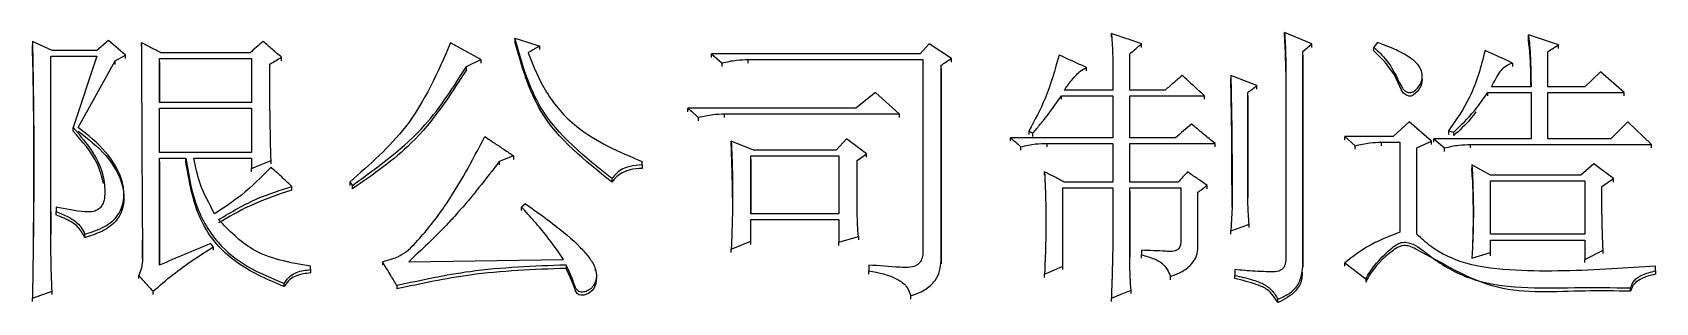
# Model space of a CAD drawing. Header units: millimetres. Extents: x 2278 to 4715, y 679 to 2402.
# Drawn here: x 2851.75 to 2865.14, y 2107.49 to 2109.72 of the extents above; entities that cross this region are included whole.
import ezdxf

# ---------------------------------------------------------------- set-up
doc = ezdxf.new("R2010")
doc.units = ezdxf.units.MM

msp = doc.modelspace()

# ---------------------------------------------------------------- linework, layer by layer
at = {"color": 7, "linetype": 'Continuous', "lineweight": 25}
for p, q in [((2851.909, 2109.568), (2851.747, 2109.643)), ((2851.747, 2109.643), (2851.747, 2109.613)), ((2852.374, 2109.652), (2852.277, 2109.568)), ((2852.515, 2109.531), (2852.374, 2109.652)), ((2852.645, 2109.604), (2852.645, 2109.633)), ((2855.446, 2109.493), (2855.197, 2109.633)), ((2855.727, 2109.671), (2855.727, 2109.641)), ((2859.146, 2109.624), (2859.07, 2109.54)), ((2859.33, 2109.503), (2859.146, 2109.624)), ((2860.649, 2109.678), (2860.649, 2109.708)), ((2860.898, 2109.594), (2860.898, 2109.624)), ((2862.304, 2109.624), (2862.077, 2109.718)), ((2862.077, 2109.688), (2862.077, 2109.718)), ((2862.229, 2109.559), (2862.304, 2109.624)), ((2862.304, 2109.594), (2862.304, 2109.624)), ((2862.845, 2109.634), (2862.813, 2109.596)), ((2864.338, 2109.615), (2864.089, 2109.699)), ((2864.089, 2109.669), (2864.089, 2109.699)), ((2851.75, 2109.434), (2851.747, 2109.613)), ((2851.898, 2109.521), (2852.277, 2109.521)), ((2851.898, 2108.05), (2851.898, 2109.521)), ((2851.898, 2109.492), (2851.898, 2109.521)), ((2852.277, 2109.568), (2851.909, 2109.568)), ((2852.277, 2109.521), (2852.082, 2108.932)), ((2852.428, 2109.484), (2852.515, 2109.531)), ((2852.515, 2109.501), (2852.515, 2109.531)), ((2852.796, 2109.503), (2853.553, 2109.503)), ((2852.796, 2109.138), (2852.796, 2109.503)), ((2852.796, 2109.473), (2852.796, 2109.503)), ((2853.542, 2109.549), (2852.807, 2109.549)), ((2853.553, 2109.503), (2853.553, 2109.138)), ((2853.802, 2109.482), (2853.802, 2109.512)), ((2855.446, 2109.493), (2855.446, 2109.464)), ((2855.933, 2109.576), (2855.933, 2109.605)), ((2857.35, 2109.54), (2857.437, 2109.465)), ((2859.07, 2109.54), (2857.35, 2109.54)), ((2857.35, 2109.51), (2857.35, 2109.54)), ((2857.653, 2109.493), (2859.092, 2109.493)), ((2857.653, 2109.464), (2857.653, 2109.493)), ((2859.092, 2109.493), (2859.092, 2107.881)), ((2859.33, 2109.473), (2859.33, 2109.503)), ((2860.801, 2109.241), (2860.801, 2109.54)), ((2860.801, 2109.511), (2860.801, 2109.54)), ((2862.229, 2107.805), (2862.229, 2109.559)), ((2862.229, 2109.529), (2862.229, 2109.559)), ((2862.229, 2109.529), (2862.229, 2107.778)), ((2862.813, 2109.566), (2862.813, 2109.596)), ((2864.251, 2109.269), (2864.251, 2109.559)), ((2864.251, 2109.529), (2864.251, 2109.559)), ((2864.338, 2109.585), (2864.338, 2109.615)), ((2852.125, 2108.932), (2852.428, 2109.484)), ((2852.428, 2109.454), (2852.428, 2109.484)), ((2852.796, 2109.473), (2852.796, 2109.138)), ((2855.327, 2109.408), (2855.327, 2109.437)), ((2857.437, 2109.436), (2857.437, 2109.465)), ((2859.243, 2107.833), (2859.243, 2109.447)), ((2859.243, 2109.417), (2859.243, 2109.447)), ((2859.243, 2109.417), (2859.243, 2107.806)), ((2860.444, 2109.399), (2860.444, 2109.428)), ((2860.66, 2109.381), (2860.66, 2109.241)), ((2860.66, 2109.381), (2860.66, 2109.352)), ((2861.85, 2109.278), (2861.634, 2109.363)), ((2861.634, 2109.363), (2861.634, 2109.333)), ((2862.088, 2109.428), (2862.088, 2107.843)), ((2862.088, 2109.428), (2862.088, 2109.399)), ((2863.212, 2109.364), (2863.212, 2109.373)), ((2863.212, 2109.344), (2863.212, 2109.355)), ((2863.959, 2109.465), (2863.959, 2109.436)), ((2864.684, 2109.391), (2864.554, 2109.269)), ((2864.879, 2109.222), (2864.684, 2109.391)), ((2858.702, 2109.222), (2858.54, 2109.091)), ((2858.897, 2109.044), (2858.702, 2109.222)), ((2860.66, 2109.241), (2860.26, 2109.241)), ((2861.093, 2109.241), (2860.801, 2109.241)), ((2861.774, 2108.35), (2861.774, 2109.222)), ((2861.774, 2109.193), (2861.774, 2109.222)), ((2861.85, 2109.249), (2861.85, 2109.278)), ((2863.754, 2109.222), (2864.111, 2109.222)), ((2863.754, 2109.193), (2863.754, 2109.222)), ((2864.111, 2109.269), (2863.786, 2109.269)), ((2864.111, 2109.222), (2864.111, 2108.838)), ((2864.554, 2109.269), (2864.251, 2109.269)), ((2864.251, 2109.222), (2864.879, 2109.222)), ((2864.251, 2108.838), (2864.251, 2109.222)), ((2864.251, 2109.193), (2864.251, 2109.222)), ((2864.879, 2109.193), (2864.879, 2109.222)), ((2853.553, 2109.138), (2852.796, 2109.138)), ((2852.796, 2109.091), (2853.553, 2109.091)), ((2852.796, 2108.726), (2852.796, 2109.091)), ((2852.796, 2109.062), (2852.796, 2109.091)), ((2853.553, 2109.091), (2853.553, 2108.726)), ((2858.54, 2109.091), (2857.155, 2109.091)), ((2857.155, 2109.062), (2857.155, 2109.091)), ((2860.238, 2109.194), (2860.66, 2109.194)), ((2860.66, 2109.194), (2860.66, 2108.848)), ((2860.801, 2109.194), (2861.417, 2109.194)), ((2860.801, 2108.848), (2860.801, 2109.194)), ((2860.801, 2109.165), (2860.801, 2109.194)), ((2861.417, 2109.165), (2861.417, 2109.194)), ((2861.774, 2109.193), (2861.774, 2108.35)), ((2857.242, 2108.987), (2857.242, 2109.016)), ((2857.458, 2109.044), (2858.897, 2109.044)), ((2857.458, 2109.016), (2857.458, 2109.044)), ((2858.897, 2109.044), (2858.897, 2109.016)), ((2863.105, 2108.979), (2862.975, 2108.857)), ((2863.289, 2108.82), (2863.105, 2108.979)), ((2864.911, 2108.979), (2864.771, 2108.838)), ((2865.106, 2108.791), (2864.911, 2108.979)), ((2852.082, 2108.903), (2852.082, 2108.932)), ((2857.696, 2108.745), (2857.512, 2108.82)), ((2857.512, 2108.791), (2857.512, 2108.82)), ((2858.464, 2108.838), (2858.378, 2108.745)), ((2858.627, 2108.716), (2858.464, 2108.838)), ((2860.66, 2108.848), (2859.816, 2108.848)), ((2859.816, 2108.819), (2859.816, 2108.848)), ((2859.968, 2108.904), (2860, 2108.885)), ((2859.968, 2108.904), (2859.968, 2108.875)), ((2860, 2108.857), (2860, 2108.885)), ((2861.179, 2108.848), (2860.801, 2108.848)), ((2862.575, 2108.857), (2862.661, 2108.782)), ((2862.975, 2108.857), (2862.575, 2108.857)), ((2863.17, 2108.763), (2863.289, 2108.82)), ((2863.289, 2108.791), (2863.289, 2108.82)), ((2863.31, 2108.838), (2863.397, 2108.763)), ((2864.111, 2108.838), (2863.31, 2108.838)), ((2863.31, 2108.81), (2863.31, 2108.838)), ((2863.429, 2108.904), (2863.473, 2108.895)), ((2863.429, 2108.904), (2863.429, 2108.875)), ((2863.473, 2108.866), (2863.473, 2108.895)), ((2864.771, 2108.838), (2864.251, 2108.838)), ((2853.553, 2108.726), (2852.796, 2108.726)), ((2855.717, 2108.698), (2855.598, 2108.651)), ((2855.717, 2108.698), (2855.717, 2108.669)), ((2857.675, 2108.698), (2858.399, 2108.698)), ((2857.675, 2108.219), (2857.675, 2108.698)), ((2857.675, 2108.669), (2857.675, 2108.698)), ((2858.378, 2108.745), (2857.696, 2108.745)), ((2858.399, 2108.698), (2858.399, 2108.219)), ((2858.551, 2108.66), (2858.627, 2108.716)), ((2858.627, 2108.688), (2858.627, 2108.716)), ((2859.903, 2108.744), (2859.903, 2108.773)), ((2860.119, 2108.801), (2860.66, 2108.801)), ((2860.119, 2108.772), (2860.119, 2108.801)), ((2860.66, 2108.801), (2860.66, 2108.482)), ((2860.801, 2108.801), (2861.504, 2108.801)), ((2860.801, 2108.482), (2860.801, 2108.801)), ((2860.801, 2108.772), (2860.801, 2108.801)), ((2861.504, 2108.772), (2861.504, 2108.801)), ((2862.661, 2108.754), (2862.661, 2108.782)), ((2862.878, 2108.81), (2863.029, 2108.81)), ((2862.878, 2108.782), (2862.878, 2108.81)), ((2863.029, 2108.81), (2863.029, 2108.069)), ((2863.17, 2108.05), (2863.17, 2108.763)), ((2863.17, 2108.735), (2863.17, 2108.763)), ((2863.397, 2108.735), (2863.397, 2108.763)), ((2863.613, 2108.791), (2865.106, 2108.791)), ((2863.613, 2108.763), (2863.613, 2108.791)), ((2865.106, 2108.763), (2865.106, 2108.791)), ((2852.796, 2108.679), (2853.012, 2108.679)), ((2852.796, 2107.796), (2852.796, 2108.679)), ((2852.796, 2108.651), (2852.796, 2108.679)), ((2852.796, 2108.65), (2852.796, 2107.796)), ((2853.012, 2108.651), (2853.012, 2108.679)), ((2853.077, 2108.679), (2853.553, 2108.679)), ((2853.553, 2108.679), (2853.553, 2108.594)), ((2853.553, 2108.566), (2853.553, 2108.594)), ((2853.715, 2108.632), (2853.715, 2108.66)), ((2855.598, 2108.651), (2855.598, 2108.623)), ((2856.777, 2108.623), (2856.777, 2108.651)), ((2856.777, 2108.623), (2856.777, 2108.651)), ((2856.777, 2108.623), (2856.777, 2108.594)), ((2857.675, 2108.669), (2857.675, 2108.219)), ((2858.551, 2108.266), (2858.551, 2108.66)), ((2858.551, 2108.632), (2858.551, 2108.66)), ((2860.098, 2108.538), (2860.098, 2108.566)), ((2863.776, 2108.538), (2863.624, 2108.623)), ((2863.624, 2108.623), (2863.624, 2108.594)), ((2863.627, 2108.5), (2863.624, 2108.594)), ((2864.63, 2108.632), (2864.522, 2108.538)), ((2864.792, 2108.51), (2864.63, 2108.632)), ((2853.888, 2108.417), (2853.888, 2108.444)), ((2854.364, 2108.482), (2854.386, 2108.454)), ((2854.386, 2108.426), (2854.386, 2108.454)), ((2856.528, 2108.51), (2856.528, 2108.482)), ((2860.249, 2108.435), (2860.66, 2108.435)), ((2860.249, 2107.786), (2860.249, 2108.435)), ((2860.249, 2108.407), (2860.249, 2108.435)), ((2860.66, 2108.482), (2860.26, 2108.482)), ((2860.66, 2108.435), (2860.66, 2107.928)), ((2861.201, 2108.482), (2860.801, 2108.482)), ((2860.801, 2108.435), (2861.223, 2108.435)), ((2860.801, 2107.862), (2860.801, 2108.435)), ((2860.801, 2108.407), (2860.801, 2108.435)), ((2861.223, 2108.435), (2861.223, 2108.003)), ((2861.439, 2108.426), (2861.439, 2108.454)), ((2864.522, 2108.538), (2863.776, 2108.538)), ((2863.776, 2108.491), (2864.554, 2108.491)), ((2863.776, 2108.05), (2863.776, 2108.491)), ((2863.776, 2108.463), (2863.776, 2108.491)), ((2864.554, 2108.491), (2864.554, 2108.05)), ((2864.695, 2108.444), (2864.792, 2108.51)), ((2864.792, 2108.482), (2864.792, 2108.51)), ((2852.5, 2108.381), (2852.5, 2108.409)), ((2855.814, 2108.303), (2855.782, 2108.275)), ((2860.801, 2108.407), (2860.801, 2107.861)), ((2861.363, 2107.946), (2861.363, 2108.397)), ((2861.363, 2108.37), (2861.363, 2108.397)), ((2851.898, 2108.238), (2851.898, 2108.049)), ((2851.941, 2108.275), (2851.941, 2108.238)), ((2851.941, 2108.21), (2851.941, 2108.238)), ((2855.782, 2108.248), (2855.782, 2108.275)), ((2858.399, 2108.219), (2857.675, 2108.219)), ((2857.675, 2108.172), (2858.399, 2108.172)), ((2857.675, 2107.993), (2857.675, 2108.172)), ((2857.675, 2108.145), (2857.675, 2108.172)), ((2858.399, 2108.172), (2858.399, 2107.984)), ((2861.645, 2108.275), (2861.634, 2108.078)), ((2852.179, 2108.023), (2852.179, 2108.05)), ((2858.399, 2107.984), (2858.562, 2108.031)), ((2858.562, 2108.031), (2858.562, 2108.004)), ((2861.634, 2108.051), (2861.634, 2108.078)), ((2861.785, 2108.107), (2861.785, 2108.134)), ((2864.554, 2108.05), (2863.776, 2108.05)), ((2852.655, 2107.851), (2852.654, 2108.002)), ((2853.239, 2107.946), (2853.218, 2107.975)), ((2853.239, 2107.946), (2853.239, 2107.919)), ((2857.512, 2107.928), (2857.675, 2107.993)), ((2857.512, 2107.901), (2857.512, 2107.928)), ((2857.675, 2107.966), (2857.675, 2107.993)), ((2858.399, 2107.957), (2858.399, 2107.984)), ((2860.898, 2107.918), (2860.898, 2107.881)), ((2860.898, 2107.854), (2860.898, 2107.881)), ((2861.363, 2107.919), (2861.363, 2107.946)), ((2863.624, 2107.852), (2863.776, 2107.899)), ((2863.776, 2108.003), (2864.554, 2108.003)), ((2863.776, 2107.899), (2863.776, 2108.003)), ((2863.776, 2107.976), (2863.776, 2108.003)), ((2863.776, 2107.872), (2863.776, 2107.899)), ((2864.554, 2108.003), (2864.554, 2107.843)), ((2864.554, 2107.843), (2864.706, 2107.918)), ((2864.706, 2107.891), (2864.706, 2107.918)), ((2854.04, 2107.758), (2854.04, 2107.786)), ((2854.04, 2107.76), (2854.04, 2107.786)), ((2854.04, 2107.758), (2854.04, 2107.731)), ((2854.635, 2107.824), (2854.635, 2107.797)), ((2854.851, 2107.824), (2856.128, 2107.843)), ((2856.149, 2107.796), (2856.149, 2107.769)), ((2856.393, 2107.747), (2856.393, 2107.757)), ((2858.648, 2107.796), (2858.648, 2107.749)), ((2858.648, 2107.722), (2858.648, 2107.749)), ((2859.243, 2107.807), (2859.243, 2107.833)), ((2860.249, 2107.76), (2860.249, 2107.786)), ((2861.666, 2107.758), (2861.666, 2107.711)), ((2862.229, 2107.778), (2862.229, 2107.805)), ((2862.575, 2107.815), (2862.748, 2107.683)), ((2862.575, 2107.788), (2862.575, 2107.815)), ((2864.554, 2107.816), (2864.554, 2107.843)), ((2865.139, 2107.749), (2865.139, 2107.787)), ((2865.139, 2107.76), (2865.139, 2107.787)), ((2865.139, 2107.749), (2865.139, 2107.722)), ((2852.623, 2107.684), (2852.623, 2107.711)), ((2853.824, 2107.619), (2853.824, 2107.645)), ((2854.754, 2107.626), (2854.754, 2107.6)), ((2860.098, 2107.694), (2860.098, 2107.721)), ((2861.136, 2107.675), (2861.136, 2107.702)), ((2861.666, 2107.684), (2861.666, 2107.711)), ((2862.226, 2107.711), (2862.226, 2107.738)), ((2862.748, 2107.683), (2862.748, 2107.656)), ((2851.747, 2107.523), (2851.909, 2107.579)), ((2851.747, 2107.496), (2851.747, 2107.523)), ((2851.909, 2107.553), (2851.909, 2107.579)), ((2852.742, 2107.553), (2852.742, 2107.579)), ((2858.994, 2107.515), (2858.994, 2107.542)), ((2860.649, 2107.496), (2860.649, 2107.523)), ((2860.812, 2107.562), (2860.812, 2107.589)), ((2862.023, 2107.486), (2862.023, 2107.513)), ((2864.933, 2107.581), (2864.933, 2107.608))]:
    msp.add_line(p, q, dxfattribs=at)
at = {"color": 7, "linetype": 'Continuous', "lineweight": 25, "flags": 128}
for points in [[(2855.727, 2109.671), (2855.83, 2109.638), (2855.933, 2109.605)], [(2855.327, 2109.437), (2855.372, 2109.458), (2855.409, 2109.476), (2855.446, 2109.493)], [(2863.21, 2109.343), (2863.213, 2109.327), (2863.205, 2109.279), (2863.179, 2109.234), (2863.14, 2109.199), (2863.122, 2109.192), (2863.103, 2109.192), (2863.083, 2109.199), (2863.059, 2109.217), (2863.042, 2109.241), (2862.984, 2109.366), (2862.907, 2109.471), (2862.813, 2109.566), (2862.813, 2109.566)], [(2860.238, 2109.165), (2860.238, 2109.172), (2860.238, 2109.18), (2860.238, 2109.194)], [(2862.575, 2108.829), (2862.575, 2108.843), (2862.575, 2108.857)], [(2853.553, 2108.594), (2853.634, 2108.627), (2853.715, 2108.66)], [(2854.364, 2108.482), (2854.364, 2108.471), (2854.364, 2108.462), (2854.364, 2108.454)], [(2861.634, 2108.078), (2861.68, 2108.095), (2861.727, 2108.113), (2861.785, 2108.134)], [(2856.397, 2107.7), (2856.4, 2107.688), (2856.391, 2107.63), (2856.369, 2107.59), (2856.334, 2107.56), (2856.295, 2107.546), (2856.273, 2107.546), (2856.256, 2107.551), (2856.242, 2107.562), (2856.227, 2107.583), (2856.207, 2107.639), (2856.187, 2107.69), (2856.149, 2107.768), (2856.149, 2107.768)], [(2860.098, 2107.721), (2860.173, 2107.753), (2860.249, 2107.786)], [(2860.649, 2107.523), (2860.73, 2107.556), (2860.812, 2107.589)]]:
    msp.add_lwpolyline(points, dxfattribs=at)
at = {"color": 7, "linetype": 'Continuous', "lineweight": 25}
for points, knots in [([(2851.747, 2109.643), (2851.747, 2109.631), (2851.747, 2109.608), (2851.748, 2109.573), (2851.749, 2109.527), (2851.75, 2109.469), (2851.751, 2109.399), (2851.752, 2109.329), (2851.753, 2109.259), (2851.754, 2109.19), (2851.755, 2109.12), (2851.756, 2109.062), (2851.756, 2109.003), (2851.757, 2108.945), (2851.757, 2108.875), (2851.758, 2108.817), (2851.758, 2108.77), (2851.758, 2108.735), (2851.758, 2108.701), (2851.758, 2108.666), (2851.758, 2108.636), (2851.758, 2108.613), (2851.758, 2108.596), (2851.758, 2108.578), (2851.758, 2108.561), (2851.758, 2108.546), (2851.758, 2108.534), (2851.758, 2108.523), (2851.758, 2108.508), (2851.758, 2108.491), (2851.758, 2108.473), (2851.757, 2108.456), (2851.757, 2108.438), (2851.757, 2108.421), (2851.757, 2108.397), (2851.757, 2108.368), (2851.757, 2108.333), (2851.756, 2108.298), (2851.756, 2108.263), (2851.756, 2108.228), (2851.756, 2108.193), (2851.755, 2108.146), (2851.754, 2108.088), (2851.754, 2108.018), (2851.753, 2107.948), (2851.752, 2107.877), (2851.751, 2107.819), (2851.75, 2107.772), (2851.75, 2107.737), (2851.749, 2107.702), (2851.749, 2107.667), (2851.748, 2107.632), (2851.748, 2107.596), (2851.747, 2107.56), (2851.747, 2107.535), (2851.747, 2107.523)], [0, 0, 0, 0, 0.016501, 0.033002, 0.049503, 0.082504, 0.115506, 0.148508, 0.18151, 0.214512, 0.247513, 0.280515, 0.297016, 0.330018, 0.36302, 0.396021, 0.412522, 0.429023, 0.445524, 0.462025, 0.478526, 0.486776, 0.495027, 0.503277, 0.511528, 0.519778, 0.523903, 0.528029, 0.536279, 0.54453, 0.55278, 0.56103, 0.569281, 0.577531, 0.585782, 0.602283, 0.618784, 0.635284, 0.651785, 0.668286, 0.684787, 0.701288, 0.73429, 0.767292, 0.800293, 0.833295, 0.866297, 0.882798, 0.899299, 0.9158, 0.932301, 0.948801, 0.965302, 0.982651, 1, 1, 1, 1]), ([(2852.645, 2109.633), (2852.645, 2109.572), (2852.646, 2109.449), (2852.647, 2109.264), (2852.648, 2109.079), (2852.649, 2108.925), (2852.649, 2108.77), (2852.65, 2108.616), (2852.651, 2108.431), (2852.652, 2108.276), (2852.653, 2108.133), (2852.654, 2108.027), (2852.655, 2107.927), (2852.655, 2107.877), (2852.655, 2107.852)], [0, 0, 0, 0, 0.1040227, 0.2080454, 0.3120681, 0.4160908, 0.4681022, 0.5721249, 0.6761476, 0.7801703, 0.8321816, 0.9160906, 0.9580452, 1, 1, 1, 1]), ([(2852.807, 2109.549), (2852.78, 2109.563), (2852.726, 2109.591), (2852.672, 2109.619), (2852.645, 2109.633)], [0, 0, 0, 0, 0.4999995, 1, 1, 1, 1]), ([(2853.651, 2109.643), (2853.633, 2109.627), (2853.596, 2109.596), (2853.56, 2109.565), (2853.542, 2109.549)], [0, 0, 0, 0, 0.500001, 1, 1, 1, 1]), ([(2853.802, 2109.512), (2853.777, 2109.534), (2853.726, 2109.577), (2853.676, 2109.621), (2853.651, 2109.643)], [0, 0, 0, 0, 0.499999, 1, 1, 1, 1]), ([(2855.197, 2109.633), (2855.091, 2109.389), (2854.899, 2108.948), (2854.53, 2108.626), (2854.364, 2108.482)], [0, 0, 0, 0, 0.552865, 1, 1, 1, 1]), ([(2856.528, 2108.51), (2856.305, 2108.688), (2855.913, 2109.001), (2855.783, 2109.469), (2855.727, 2109.671)], [0, 0, 0, 0, 0.567651, 1, 1, 1, 1]), ([(2856.528, 2108.481), (2856.305, 2108.659), (2855.913, 2108.972), (2855.784, 2109.439), (2855.727, 2109.641)], [0, 0, 0, 0, 0.5677675, 1, 1, 1, 1]), ([(2860.649, 2109.708), (2860.652, 2109.669), (2860.658, 2109.596), (2860.66, 2109.487), (2860.66, 2109.416), (2860.66, 2109.381)], [0, 0, 0, 0, 0.356505, 0.678169, 1, 1, 1, 1]), ([(2860.898, 2109.624), (2860.857, 2109.638), (2860.774, 2109.666), (2860.691, 2109.694), (2860.649, 2109.708)], [0, 0, 0, 0, 0.499999, 1, 1, 1, 1]), ([(2860.801, 2109.54), (2860.817, 2109.554), (2860.849, 2109.582), (2860.882, 2109.61), (2860.898, 2109.624)], [0, 0, 0, 0, 0.500001, 1, 1, 1, 1]), ([(2862.077, 2109.718), (2862.079, 2109.685), (2862.084, 2109.621), (2862.087, 2109.524), (2862.088, 2109.46), (2862.088, 2109.428)], [0, 0, 0, 0, 0.335205, 0.667529, 1, 1, 1, 1]), ([(2862.088, 2109.398), (2862.088, 2109.431), (2862.087, 2109.495), (2862.084, 2109.592), (2862.079, 2109.656), (2862.077, 2109.688)], [0, 0, 0, 0, 0.335659, 0.667726, 1, 1, 1, 1]), ([(2862.813, 2109.596), (2862.85, 2109.561), (2862.946, 2109.47), (2863.007, 2109.342), (2863.05, 2109.255), (2863.069, 2109.236), (2863.088, 2109.224), (2863.11, 2109.22), (2863.13, 2109.223), (2863.156, 2109.237), (2863.184, 2109.266), (2863.209, 2109.309), (2863.216, 2109.361), (2863.206, 2109.411), (2863.17, 2109.466), (2863.095, 2109.525), (2862.981, 2109.583), (2862.891, 2109.617), (2862.845, 2109.634)], [0, 0, 0, 0, 0.132576, 0.339199, 0.368942, 0.383766, 0.408891, 0.423884, 0.438973, 0.459319, 0.498147, 0.542368, 0.587069, 0.63299, 0.675109, 0.75468, 0.876186, 1, 1, 1, 1]), ([(2864.089, 2109.699), (2864.09, 2109.696), (2864.09, 2109.691), (2864.091, 2109.683), (2864.093, 2109.675), (2864.093, 2109.668), (2864.094, 2109.661), (2864.095, 2109.654), (2864.096, 2109.647), (2864.097, 2109.638), (2864.1, 2109.609), (2864.104, 2109.558), (2864.106, 2109.509), (2864.107, 2109.48), (2864.108, 2109.472), (2864.108, 2109.466), (2864.108, 2109.459), (2864.108, 2109.453), (2864.108, 2109.445), (2864.109, 2109.439), (2864.109, 2109.433), (2864.109, 2109.427), (2864.109, 2109.419), (2864.109, 2109.412), (2864.109, 2109.406), (2864.109, 2109.4), (2864.109, 2109.394), (2864.11, 2109.386), (2864.11, 2109.38), (2864.11, 2109.372), (2864.11, 2109.366), (2864.11, 2109.359), (2864.11, 2109.353), (2864.11, 2109.345), (2864.11, 2109.339), (2864.11, 2109.331), (2864.11, 2109.325), (2864.11, 2109.318), (2864.111, 2109.312), (2864.111, 2109.304), (2864.111, 2109.298), (2864.111, 2109.29), (2864.111, 2109.284), (2864.111, 2109.277), (2864.111, 2109.272), (2864.111, 2109.269)], [0, 0, 0, 0, 0.019051, 0.038103, 0.057154, 0.076206, 0.085731, 0.104783, 0.123834, 0.13336, 0.171464, 0.32391, 0.492832, 0.513945, 0.524502, 0.545616, 0.556172, 0.577286, 0.587843, 0.608956, 0.619513, 0.63007, 0.651184, 0.672297, 0.682854, 0.693411, 0.714524, 0.725081, 0.746195, 0.756752, 0.777865, 0.788422, 0.809536, 0.820093, 0.841206, 0.851763, 0.872877, 0.883433, 0.904547, 0.915104, 0.936217, 0.946774, 0.967888, 0.978445, 1, 1, 1, 1]), ([(2864.111, 2109.269), (2864.11, 2109.303), (2864.109, 2109.381), (2864.107, 2109.514), (2864.095, 2109.613), (2864.089, 2109.669)], [0, 0, 0, 0, 0.254107, 0.581877, 1, 1, 1, 1]), ([(2851.748, 2109.504), (2851.748, 2109.504), (2851.748, 2109.504), (2851.748, 2109.503), (2851.748, 2109.493), (2851.753, 2109.186), (2851.758, 2108.754), (2851.755, 2108.232), (2851.752, 2107.955), (2851.751, 2107.812), (2851.75, 2107.726), (2851.749, 2107.7), (2851.749, 2107.687)], [0, 0, 0, 0, 0.000561, 0.001264, 0.002999, 0.021919, 0.484329, 0.728284, 0.866003, 0.931669, 0.9642, 1, 1, 1, 1]), ([(2853.705, 2109.456), (2853.721, 2109.465), (2853.753, 2109.484), (2853.786, 2109.503), (2853.802, 2109.512)], [0, 0, 0, 0, 0.499999, 1, 1, 1, 1]), ([(2855.933, 2109.605), (2855.919, 2109.597), (2855.895, 2109.584), (2855.863, 2109.565), (2855.845, 2109.555), (2855.836, 2109.549)], [0, 0, 0, 0, 0.4397373, 0.7198705, 1, 1, 1, 1]), ([(2855.836, 2109.549), (2855.881, 2109.438), (2855.971, 2109.212), (2856.275, 2108.865), (2856.585, 2108.733), (2856.777, 2108.651)], [0, 0, 0, 0, 0.271527, 0.550151, 1, 1, 1, 1]), ([(2857.437, 2109.465), (2857.476, 2109.475), (2857.547, 2109.491), (2857.621, 2109.493), (2857.653, 2109.493)], [0, 0, 0, 0, 0.558835, 1, 1, 1, 1]), ([(2859.243, 2109.447), (2859.258, 2109.456), (2859.286, 2109.475), (2859.315, 2109.493), (2859.33, 2109.503)], [0, 0, 0, 0, 0.4999996, 1, 1, 1, 1]), ([(2860.217, 2109.531), (2860.183, 2109.41), (2860.123, 2109.192), (2860.015, 2108.992), (2859.968, 2108.904)], [0, 0, 0, 0, 0.557381, 1, 1, 1, 1]), ([(2860.444, 2109.428), (2860.413, 2109.442), (2860.36, 2109.466), (2860.285, 2109.5), (2860.239, 2109.521), (2860.217, 2109.531)], [0, 0, 0, 0, 0.401772, 0.700886, 1, 1, 1, 1]), ([(2863.732, 2109.568), (2863.698, 2109.436), (2863.636, 2109.198), (2863.493, 2108.995), (2863.429, 2108.904)], [0, 0, 0, 0, 0.555082, 1, 1, 1, 1]), ([(2863.959, 2109.465), (2863.929, 2109.479), (2863.876, 2109.503), (2863.8, 2109.537), (2863.755, 2109.558), (2863.732, 2109.568)], [0, 0, 0, 0, 0.40179, 0.700895, 1, 1, 1, 1]), ([(2864.251, 2109.559), (2864.266, 2109.568), (2864.295, 2109.587), (2864.324, 2109.606), (2864.338, 2109.615)], [0, 0, 0, 0, 0.499999, 1, 1, 1, 1]), ([(2853.715, 2108.66), (2853.711, 2108.821), (2853.707, 2108.985), (2853.706, 2109.153), (2853.706, 2109.166), (2853.706, 2109.179), (2853.705, 2109.192), (2853.705, 2109.202), (2853.705, 2109.215), (2853.705, 2109.228), (2853.705, 2109.241), (2853.705, 2109.25), (2853.705, 2109.264), (2853.705, 2109.277), (2853.705, 2109.29), (2853.705, 2109.303), (2853.705, 2109.316), (2853.705, 2109.329), (2853.705, 2109.339), (2853.705, 2109.352), (2853.705, 2109.363), (2853.705, 2109.373), (2853.705, 2109.379), (2853.705, 2109.386), (2853.705, 2109.392), (2853.705, 2109.397), (2853.705, 2109.404), (2853.705, 2109.41), (2853.705, 2109.417), (2853.705, 2109.422), (2853.705, 2109.428), (2853.705, 2109.435), (2853.705, 2109.441), (2853.705, 2109.448), (2853.705, 2109.453), (2853.705, 2109.456)], [0, 0, 0, 0, 0.606141, 0.618449, 0.630757, 0.655373, 0.667681, 0.679989, 0.692297, 0.716913, 0.729221, 0.741529, 0.753837, 0.778453, 0.790761, 0.803069, 0.827685, 0.839993, 0.852301, 0.864609, 0.889225, 0.895379, 0.901533, 0.913842, 0.919996, 0.92615, 0.932304, 0.944612, 0.950766, 0.95692, 0.963074, 0.975382, 0.981536, 0.98769, 1, 1, 1, 1]), ([(2854.386, 2108.454), (2854.6, 2108.608), (2854.979, 2108.882), (2855.222, 2109.269), (2855.327, 2109.437)], [0, 0, 0, 0, 0.565351, 1, 1, 1, 1]), ([(2855.327, 2109.408), (2855.189, 2109.194), (2854.941, 2108.809), (2854.557, 2108.544), (2854.386, 2108.425)], [0, 0, 0, 0, 0.5536896, 1, 1, 1, 1]), ([(2860.26, 2109.241), (2860.277, 2109.265), (2860.305, 2109.305), (2860.349, 2109.357), (2860.391, 2109.399), (2860.426, 2109.418), (2860.444, 2109.428)], [0, 0, 0, 0, 0.335639, 0.554348, 0.775254, 1, 1, 1, 1]), ([(2861.233, 2109.363), (2861.21, 2109.342), (2861.163, 2109.302), (2861.116, 2109.261), (2861.093, 2109.241)], [0, 0, 0, 0, 0.5, 1, 1, 1, 1]), ([(2861.417, 2109.194), (2861.387, 2109.222), (2861.325, 2109.278), (2861.264, 2109.334), (2861.233, 2109.363)], [0, 0, 0, 0, 0.5, 1, 1, 1, 1]), ([(2861.634, 2109.363), (2861.634, 2109.352), (2861.634, 2109.336), (2861.635, 2109.315), (2861.635, 2109.3), (2861.636, 2109.284), (2861.636, 2109.268), (2861.636, 2109.253), (2861.637, 2109.237), (2861.637, 2109.221), (2861.637, 2109.206), (2861.638, 2109.19), (2861.638, 2109.169), (2861.638, 2109.148), (2861.639, 2109.127), (2861.639, 2109.112), (2861.639, 2109.096), (2861.64, 2109.08), (2861.64, 2109.059), (2861.64, 2109.038), (2861.641, 2109.017), (2861.641, 2108.996), (2861.642, 2108.96), (2861.643, 2108.886), (2861.643, 2108.813), (2861.643, 2108.75), (2861.644, 2108.724), (2861.644, 2108.703), (2861.644, 2108.687), (2861.644, 2108.672), (2861.644, 2108.656), (2861.644, 2108.64), (2861.644, 2108.624), (2861.644, 2108.609), (2861.644, 2108.593), (2861.644, 2108.577), (2861.644, 2108.561), (2861.644, 2108.54), (2861.644, 2108.519), (2861.644, 2108.499), (2861.644, 2108.483), (2861.644, 2108.467), (2861.644, 2108.451), (2861.644, 2108.436), (2861.644, 2108.42), (2861.644, 2108.407), (2861.644, 2108.396), (2861.644, 2108.388), (2861.644, 2108.38), (2861.644, 2108.373), (2861.644, 2108.365), (2861.644, 2108.357), (2861.644, 2108.349), (2861.644, 2108.341), (2861.644, 2108.333), (2861.644, 2108.323), (2861.644, 2108.312), (2861.644, 2108.302), (2861.644, 2108.294), (2861.644, 2108.285), (2861.645, 2108.279), (2861.645, 2108.275)], [0, 0, 0, 0, 0.028913, 0.04337, 0.057826, 0.072283, 0.08674, 0.101196, 0.115653, 0.13011, 0.144566, 0.159023, 0.173479, 0.202393, 0.216849, 0.231306, 0.245763, 0.260219, 0.274676, 0.303589, 0.318046, 0.332502, 0.361416, 0.419242, 0.534896, 0.563809, 0.592722, 0.607179, 0.621635, 0.636092, 0.650548, 0.665005, 0.679462, 0.693918, 0.708375, 0.722832, 0.737288, 0.751745, 0.780658, 0.795115, 0.809571, 0.824028, 0.838485, 0.852941, 0.867398, 0.881854, 0.889083, 0.896311, 0.903539, 0.910768, 0.917996, 0.925224, 0.932453, 0.939681, 0.946909, 0.954138, 0.968594, 0.975822, 0.983051, 0.990279, 1, 1, 1, 1]), ([(2863.786, 2109.269), (2863.808, 2109.313), (2863.839, 2109.374), (2863.9, 2109.445), (2863.939, 2109.458), (2863.959, 2109.465)], [0, 0, 0, 0, 0.55151, 0.77279, 1, 1, 1, 1]), ([(2861.644, 2108.275), (2861.644, 2108.349), (2861.644, 2108.564), (2861.643, 2108.917), (2861.637, 2109.194), (2861.634, 2109.333)], [0, 0, 0, 0, 0.211658, 0.605797, 1, 1, 1, 1]), ([(2861.774, 2109.222), (2861.781, 2109.227), (2861.796, 2109.239), (2861.822, 2109.257), (2861.841, 2109.271), (2861.85, 2109.278)], [0, 0, 0, 0, 0.25, 0.624999, 1, 1, 1, 1]), ([(2863.473, 2108.895), (2863.532, 2108.951), (2863.638, 2109.051), (2863.719, 2109.17), (2863.754, 2109.222)], [0, 0, 0, 0, 0.563281, 1, 1, 1, 1]), ([(2857.155, 2109.091), (2857.168, 2109.08), (2857.188, 2109.063), (2857.217, 2109.038), (2857.234, 2109.023), (2857.242, 2109.016)], [0, 0, 0, 0, 0.428348, 0.714171, 1, 1, 1, 1]), ([(2860, 2108.885), (2860.022, 2108.91), (2860.065, 2108.961), (2860.146, 2109.063), (2860.202, 2109.142), (2860.238, 2109.194)], [0, 0, 0, 0, 0.254915, 0.509864, 1, 1, 1, 1]), ([(2857.242, 2109.016), (2857.282, 2109.026), (2857.353, 2109.042), (2857.426, 2109.044), (2857.458, 2109.044)], [0, 0, 0, 0, 0.558839, 1, 1, 1, 1]), ([(2861.309, 2108.96), (2861.288, 2108.941), (2861.244, 2108.904), (2861.201, 2108.866), (2861.179, 2108.848)], [0, 0, 0, 0, 0.5, 1, 1, 1, 1]), ([(2861.504, 2108.801), (2861.471, 2108.827), (2861.407, 2108.88), (2861.342, 2108.934), (2861.309, 2108.96)], [0, 0, 0, 0, 0.5, 1, 1, 1, 1]), ([(2863.655, 2109.061), (2863.64, 2109.041), (2863.588, 2108.968), (2863.521, 2108.909), (2863.473, 2108.865)], [0, 0, 0, 0, 0.281385, 1, 1, 1, 1]), ([(2852.082, 2108.932), (2852.14, 2108.865), (2852.244, 2108.746), (2852.334, 2108.553), (2852.346, 2108.412), (2852.339, 2108.323), (2852.317, 2108.28), (2852.288, 2108.252), (2852.242, 2108.234), (2852.123, 2108.237), (2852.021, 2108.259), (2851.941, 2108.275)], [0, 0, 0, 0, 0.23749, 0.42213, 0.564767, 0.621672, 0.660735, 0.693272, 0.725999, 0.787152, 1, 1, 1, 1]), ([(2852.334, 2108.471), (2852.319, 2108.527), (2852.274, 2108.69), (2852.158, 2108.818), (2852.082, 2108.903)], [0, 0, 0, 0, 0.341793, 1, 1, 1, 1]), ([(2852.179, 2108.05), (2852.228, 2108.066), (2852.325, 2108.097), (2852.453, 2108.187), (2852.51, 2108.33), (2852.492, 2108.526), (2852.361, 2108.745), (2852.205, 2108.869), (2852.125, 2108.932)], [0, 0, 0, 0, 0.127311, 0.25064, 0.376347, 0.501102, 0.745819, 1, 1, 1, 1]), ([(2852.125, 2108.903), (2852.205, 2108.84), (2852.361, 2108.716), (2852.492, 2108.497), (2852.51, 2108.302), (2852.453, 2108.159), (2852.325, 2108.069), (2852.228, 2108.038), (2852.179, 2108.022)], [0, 0, 0, 0, 0.254227, 0.498888, 0.62358, 0.749246, 0.87261, 1, 1, 1, 1]), ([(2854.635, 2107.824), (2854.692, 2107.84), (2854.806, 2107.871), (2854.97, 2108.044), (2855.216, 2108.355), (2855.375, 2108.658), (2855.479, 2108.857)], [0, 0, 0, 0, 0.124706, 0.247159, 0.50724, 1, 1, 1, 1]), ([(2855.479, 2108.857), (2855.506, 2108.839), (2855.56, 2108.803), (2855.639, 2108.75), (2855.691, 2108.715), (2855.717, 2108.698)], [0, 0, 0, 0, 0.347779, 0.673889, 1, 1, 1, 1]), ([(2857.512, 2108.82), (2857.514, 2108.788), (2857.516, 2108.741), (2857.518, 2108.686), (2857.519, 2108.66), (2857.519, 2108.648), (2857.519, 2108.642), (2857.52, 2108.636), (2857.52, 2108.628), (2857.52, 2108.619), (2857.521, 2108.607), (2857.521, 2108.583), (2857.523, 2108.532), (2857.524, 2108.453), (2857.524, 2108.358), (2857.523, 2108.291), (2857.523, 2108.251), (2857.522, 2108.239), (2857.522, 2108.228), (2857.522, 2108.216), (2857.521, 2108.2), (2857.521, 2108.184), (2857.521, 2108.168), (2857.52, 2108.145), (2857.519, 2108.117), (2857.518, 2108.089), (2857.518, 2108.073), (2857.517, 2108.062), (2857.517, 2108.046), (2857.516, 2108.03), (2857.516, 2108.014), (2857.515, 2108.002), (2857.515, 2107.99), (2857.514, 2107.979), (2857.514, 2107.964), (2857.513, 2107.947), (2857.513, 2107.934), (2857.512, 2107.928)], [0, 0, 0, 0, 0.106229, 0.159343, 0.1859, 0.19254, 0.199179, 0.205818, 0.212458, 0.225736, 0.239015, 0.252293, 0.305408, 0.411639, 0.51787, 0.6241, 0.637379, 0.650658, 0.663936, 0.677215, 0.690493, 0.717051, 0.730329, 0.743608, 0.796722, 0.823279, 0.836558, 0.849837, 0.863115, 0.889672, 0.902951, 0.91623, 0.929508, 0.942787, 0.956065, 0.978033, 1, 1, 1, 1]), ([(2859.816, 2108.848), (2859.831, 2108.835), (2859.86, 2108.81), (2859.889, 2108.785), (2859.903, 2108.773)], [0, 0, 0, 0, 0.5, 1, 1, 1, 1]), ([(2857.524, 2108.352), (2857.524, 2108.357), (2857.523, 2108.394), (2857.522, 2108.463), (2857.519, 2108.604), (2857.515, 2108.713), (2857.512, 2108.791)], [0, 0, 0, 0, 0.0372504, 0.252924, 0.4685964, 1, 1, 1, 1]), ([(2859.903, 2108.773), (2859.943, 2108.782), (2860.014, 2108.799), (2860.087, 2108.8), (2860.119, 2108.801)], [0, 0, 0, 0, 0.558835, 1, 1, 1, 1]), ([(2862.661, 2108.782), (2862.701, 2108.791), (2862.772, 2108.808), (2862.845, 2108.81), (2862.878, 2108.81)], [0, 0, 0, 0, 0.558835, 1, 1, 1, 1]), ([(2863.397, 2108.763), (2863.437, 2108.773), (2863.508, 2108.789), (2863.581, 2108.791), (2863.613, 2108.791)], [0, 0, 0, 0, 0.558835, 1, 1, 1, 1]), ([(2853.012, 2108.679), (2853.032, 2108.556), (2853.072, 2108.308), (2853.246, 2107.984), (2853.522, 2107.768), (2853.722, 2107.686), (2853.824, 2107.645)], [0, 0, 0, 0, 0.271409, 0.54611, 0.770558, 1, 1, 1, 1]), ([(2853.824, 2107.618), (2853.696, 2107.672), (2853.445, 2107.778), (2853.102, 2108.125), (2853.046, 2108.453), (2853.012, 2108.65)], [0, 0, 0, 0, 0.291427, 0.572864, 1, 1, 1, 1]), ([(2853.25, 2108.219), (2853.206, 2108.301), (2853.126, 2108.447), (2853.092, 2108.608), (2853.077, 2108.679)], [0, 0, 0, 0, 0.561781, 1, 1, 1, 1]), ([(2853.715, 2108.604), (2853.637, 2108.524), (2853.495, 2108.381), (2853.326, 2108.269), (2853.25, 2108.219)], [0, 0, 0, 0, 0.556475, 1, 1, 1, 1]), ([(2853.888, 2108.444), (2853.864, 2108.467), (2853.823, 2108.505), (2853.766, 2108.558), (2853.732, 2108.588), (2853.715, 2108.604)], [0, 0, 0, 0, 0.4208329, 0.7104104, 1, 1, 1, 1]), ([(2855.598, 2108.651), (2855.543, 2108.579), (2855.432, 2108.434), (2855.285, 2108.26), (2855.097, 2108.052), (2854.957, 2107.922), (2854.851, 2107.824)], [0, 0, 0, 0, 0.2451247, 0.4903068, 0.6128774, 1, 1, 1, 1]), ([(2856.777, 2108.623), (2856.743, 2108.621), (2856.688, 2108.618), (2856.617, 2108.592), (2856.565, 2108.558), (2856.54, 2108.526), (2856.528, 2108.51)], [0, 0, 0, 0, 0.347684, 0.57015, 0.787843, 1, 1, 1, 1]), ([(2856.777, 2108.594), (2856.743, 2108.592), (2856.688, 2108.589), (2856.617, 2108.563), (2856.565, 2108.529), (2856.54, 2108.497), (2856.528, 2108.481)], [0, 0, 0, 0, 0.347782, 0.570278, 0.787942, 1, 1, 1, 1]), ([(2860.098, 2108.566), (2860.098, 2108.562), (2860.098, 2108.553), (2860.099, 2108.542), (2860.099, 2108.534), (2860.099, 2108.525), (2860.1, 2108.516), (2860.1, 2108.507), (2860.101, 2108.499), (2860.101, 2108.49), (2860.101, 2108.481), (2860.102, 2108.472), (2860.102, 2108.464), (2860.102, 2108.455), (2860.103, 2108.446), (2860.103, 2108.437), (2860.103, 2108.429), (2860.104, 2108.42), (2860.104, 2108.411), (2860.104, 2108.402), (2860.104, 2108.394), (2860.105, 2108.385), (2860.105, 2108.376), (2860.105, 2108.367), (2860.106, 2108.357), (2860.106, 2108.343), (2860.107, 2108.317), (2860.109, 2108.225), (2860.109, 2108.12), (2860.107, 2108.024), (2860.107, 2107.993), (2860.106, 2107.971), (2860.106, 2107.954), (2860.105, 2107.936), (2860.105, 2107.919), (2860.104, 2107.901), (2860.104, 2107.884), (2860.103, 2107.87), (2860.103, 2107.859), (2860.102, 2107.851), (2860.102, 2107.842), (2860.102, 2107.833), (2860.101, 2107.822), (2860.101, 2107.813), (2860.101, 2107.802), (2860.101, 2107.794), (2860.1, 2107.783), (2860.1, 2107.774), (2860.099, 2107.765), (2860.099, 2107.756), (2860.099, 2107.748), (2860.098, 2107.739), (2860.098, 2107.731), (2860.098, 2107.724), (2860.098, 2107.721)], [0, 0, 0, 0, 0.0155282, 0.0310565, 0.0388207, 0.0465848, 0.0621132, 0.0698773, 0.0776415, 0.0931698, 0.1009339, 0.1086981, 0.1242264, 0.1319906, 0.1397547, 0.155283, 0.1630472, 0.1708114, 0.1863397, 0.1941038, 0.201868, 0.2173963, 0.2251605, 0.2329246, 0.2484529, 0.2639813, 0.2795096, 0.3416232, 0.5901063, 0.6522198, 0.6832764, 0.6988047, 0.7298614, 0.7453897, 0.7609181, 0.7919748, 0.8075031, 0.8230314, 0.8385597, 0.8463239, 0.854088, 0.8696163, 0.8773805, 0.8929088, 0.900673, 0.9162013, 0.9239654, 0.9394937, 0.9472579, 0.9550221, 0.9705504, 0.9783145, 0.9860787, 1, 1, 1, 1]), ([(2860.26, 2108.482), (2860.233, 2108.496), (2860.179, 2108.524), (2860.125, 2108.552), (2860.098, 2108.566)], [0, 0, 0, 0, 0.5, 1, 1, 1, 1]), ([(2861.277, 2108.566), (2861.264, 2108.552), (2861.239, 2108.524), (2861.214, 2108.496), (2861.201, 2108.482)], [0, 0, 0, 0, 0.5000001, 1, 1, 1, 1]), ([(2861.439, 2108.454), (2861.412, 2108.473), (2861.358, 2108.51), (2861.304, 2108.548), (2861.277, 2108.566)], [0, 0, 0, 0, 0.499999, 1, 1, 1, 1]), ([(2863.624, 2108.623), (2863.628, 2108.53), (2863.634, 2108.391), (2863.637, 2108.135), (2863.629, 2107.97), (2863.624, 2107.852)], [0, 0, 0, 0, 0.360824, 0.541241, 1, 1, 1, 1]), ([(2853.283, 2108.172), (2853.389, 2108.235), (2853.58, 2108.349), (2853.794, 2108.415), (2853.888, 2108.444)], [0, 0, 0, 0, 0.558168, 1, 1, 1, 1]), ([(2853.888, 2108.416), (2853.77, 2108.376), (2853.558, 2108.305), (2853.367, 2108.193), (2853.283, 2108.144)], [0, 0, 0, 0, 0.56146, 1, 1, 1, 1]), ([(2861.363, 2108.397), (2861.376, 2108.407), (2861.401, 2108.426), (2861.426, 2108.444), (2861.439, 2108.454)], [0, 0, 0, 0, 0.5, 1, 1, 1, 1]), ([(2863.628, 2108.503), (2863.63, 2108.417), (2863.634, 2108.282), (2863.633, 2108.117), (2863.63, 2108.004), (2863.629, 2107.962), (2863.628, 2107.936)], [0, 0, 0, 0, 0.458446, 0.721932, 0.829459, 1, 1, 1, 1]), ([(2864.706, 2107.918), (2864.706, 2107.921), (2864.706, 2107.926), (2864.705, 2107.934), (2864.705, 2107.942), (2864.705, 2107.95), (2864.704, 2107.958), (2864.704, 2107.966), (2864.704, 2107.974), (2864.703, 2107.982), (2864.703, 2107.99), (2864.703, 2107.998), (2864.702, 2108.006), (2864.702, 2108.014), (2864.702, 2108.022), (2864.701, 2108.03), (2864.701, 2108.038), (2864.701, 2108.046), (2864.701, 2108.054), (2864.7, 2108.062), (2864.7, 2108.07), (2864.7, 2108.078), (2864.7, 2108.086), (2864.699, 2108.094), (2864.699, 2108.102), (2864.699, 2108.11), (2864.699, 2108.118), (2864.698, 2108.126), (2864.698, 2108.134), (2864.698, 2108.142), (2864.698, 2108.15), (2864.698, 2108.158), (2864.697, 2108.167), (2864.697, 2108.175), (2864.697, 2108.183), (2864.697, 2108.191), (2864.697, 2108.199), (2864.697, 2108.209), (2864.696, 2108.22), (2864.696, 2108.231), (2864.696, 2108.239), (2864.696, 2108.247), (2864.696, 2108.255), (2864.696, 2108.263), (2864.696, 2108.271), (2864.696, 2108.279), (2864.696, 2108.287), (2864.696, 2108.295), (2864.696, 2108.303), (2864.696, 2108.311), (2864.695, 2108.319), (2864.695, 2108.327), (2864.695, 2108.335), (2864.695, 2108.343), (2864.695, 2108.351), (2864.695, 2108.359), (2864.695, 2108.367), (2864.695, 2108.375), (2864.695, 2108.383), (2864.695, 2108.391), (2864.695, 2108.399), (2864.695, 2108.407), (2864.695, 2108.415), (2864.695, 2108.423), (2864.695, 2108.433), (2864.695, 2108.44), (2864.695, 2108.444)], [0, 0, 0, 0, 0.015218, 0.030436, 0.045654, 0.060873, 0.076091, 0.091309, 0.106527, 0.121745, 0.136964, 0.152182, 0.1674, 0.182618, 0.197836, 0.213054, 0.228273, 0.243491, 0.258709, 0.273927, 0.289145, 0.304364, 0.319582, 0.3348, 0.350018, 0.365236, 0.380454, 0.395673, 0.410891, 0.426109, 0.441327, 0.456545, 0.471764, 0.486982, 0.5022, 0.517418, 0.532636, 0.547854, 0.578291, 0.593509, 0.608727, 0.623945, 0.639163, 0.654382, 0.6696, 0.684818, 0.700036, 0.715254, 0.730473, 0.745691, 0.760909, 0.776127, 0.791345, 0.806563, 0.821782, 0.837, 0.852218, 0.867436, 0.882654, 0.897873, 0.913091, 0.928309, 0.943527, 0.958745, 0.973963, 1, 1, 1, 1]), ([(2855.814, 2108.303), (2855.889, 2108.249), (2856.047, 2108.136), (2856.226, 2107.99), (2856.339, 2107.863), (2856.387, 2107.788), (2856.403, 2107.715), (2856.395, 2107.661), (2856.371, 2107.616), (2856.337, 2107.586), (2856.302, 2107.573), (2856.274, 2107.572), (2856.255, 2107.577), (2856.239, 2107.59), (2856.22, 2107.62), (2856.208, 2107.665), (2856.184, 2107.728), (2856.162, 2107.77), (2856.149, 2107.796)], [0, 0, 0, 0, 0.208327, 0.438591, 0.516152, 0.594124, 0.638952, 0.683964, 0.718603, 0.753477, 0.783861, 0.800038, 0.813271, 0.826563, 0.846381, 0.891589, 0.934119, 1, 1, 1, 1]), ([(2861.785, 2108.134), (2861.784, 2108.153), (2861.781, 2108.191), (2861.777, 2108.263), (2861.775, 2108.316), (2861.774, 2108.35)], [0, 0, 0, 0, 0.260299, 0.520606, 1, 1, 1, 1]), ([(2851.941, 2108.238), (2851.976, 2108.224), (2852.032, 2108.203), (2852.102, 2108.158), (2852.151, 2108.11), (2852.17, 2108.07), (2852.179, 2108.05)], [0, 0, 0, 0, 0.348649, 0.570981, 0.788219, 1, 1, 1, 1]), ([(2852.179, 2108.022), (2852.163, 2108.052), (2852.137, 2108.103), (2852.071, 2108.151), (2852.009, 2108.185), (2851.964, 2108.201), (2851.941, 2108.21)], [0, 0, 0, 0, 0.328554, 0.548785, 0.773176, 1, 1, 1, 1]), ([(2854.04, 2107.786), (2853.87, 2107.816), (2853.573, 2107.869), (2853.37, 2108.081), (2853.283, 2108.172)], [0, 0, 0, 0, 0.5699995, 1, 1, 1, 1]), ([(2856.128, 2107.843), (2856.083, 2107.908), (2856.009, 2108.016), (2855.889, 2108.157), (2855.817, 2108.236), (2855.782, 2108.275)], [0, 0, 0, 0, 0.425603, 0.712586, 1, 1, 1, 1]), ([(2858.562, 2108.031), (2858.559, 2108.064), (2858.555, 2108.119), (2858.552, 2108.197), (2858.551, 2108.243), (2858.551, 2108.266)], [0, 0, 0, 0, 0.415965, 0.707929, 1, 1, 1, 1]), ([(2851.909, 2107.579), (2851.906, 2107.646), (2851.901, 2107.758), (2851.899, 2107.915), (2851.898, 2108.005), (2851.898, 2108.05)], [0, 0, 0, 0, 0.427543, 0.713753, 1, 1, 1, 1]), ([(2863.029, 2108.069), (2862.937, 2108.032), (2862.772, 2107.968), (2862.635, 2107.861), (2862.575, 2107.815)], [0, 0, 0, 0, 0.564353, 1, 1, 1, 1]), ([(2865.139, 2107.787), (2865.019, 2107.779), (2864.634, 2107.754), (2864.111, 2107.734), (2863.599, 2107.783), (2863.323, 2107.909), (2863.207, 2108.015), (2863.17, 2108.05)], [0, 0, 0, 0, 0.176106, 0.564607, 0.76693, 0.923799, 1, 1, 1, 1]), ([(2852.742, 2107.579), (2852.796, 2107.626), (2852.901, 2107.717), (2853.068, 2107.838), (2853.182, 2107.91), (2853.239, 2107.946)], [0, 0, 0, 0, 0.347854, 0.67337, 1, 1, 1, 1]), ([(2853.218, 2107.975), (2853.148, 2107.945), (2853.007, 2107.885), (2852.866, 2107.826), (2852.796, 2107.796)], [0, 0, 0, 0, 0.5, 1, 1, 1, 1]), ([(2859.092, 2107.881), (2859.089, 2107.864), (2859.084, 2107.838), (2859.062, 2107.807), (2859.007, 2107.771), (2858.858, 2107.78), (2858.732, 2107.79), (2858.648, 2107.796)], [0, 0, 0, 0, 0.101198, 0.163077, 0.226913, 0.489011, 1, 1, 1, 1]), ([(2860.66, 2107.928), (2860.66, 2107.924), (2860.66, 2107.919), (2860.66, 2107.912), (2860.66, 2107.905), (2860.659, 2107.898), (2860.659, 2107.89), (2860.659, 2107.885), (2860.659, 2107.88), (2860.659, 2107.873), (2860.658, 2107.864), (2860.658, 2107.853), (2860.658, 2107.843), (2860.658, 2107.832), (2860.657, 2107.822), (2860.657, 2107.807), (2860.657, 2107.793), (2860.656, 2107.779), (2860.656, 2107.769), (2860.656, 2107.758), (2860.655, 2107.744), (2860.655, 2107.73), (2860.655, 2107.716), (2860.654, 2107.705), (2860.654, 2107.694), (2860.654, 2107.68), (2860.653, 2107.666), (2860.653, 2107.652), (2860.653, 2107.641), (2860.652, 2107.631), (2860.652, 2107.622), (2860.652, 2107.615), (2860.652, 2107.608), (2860.651, 2107.601), (2860.651, 2107.594), (2860.651, 2107.588), (2860.651, 2107.583), (2860.651, 2107.578), (2860.651, 2107.571), (2860.65, 2107.564), (2860.65, 2107.556), (2860.65, 2107.551), (2860.65, 2107.546), (2860.65, 2107.539), (2860.65, 2107.532), (2860.649, 2107.526), (2860.649, 2107.523)], [0, 0, 0, 0, 0.026197, 0.039295, 0.052394, 0.07859, 0.091689, 0.104787, 0.117886, 0.130984, 0.157181, 0.183378, 0.209574, 0.235771, 0.261968, 0.288165, 0.340558, 0.366755, 0.392952, 0.419149, 0.445345, 0.497739, 0.523936, 0.550133, 0.576329, 0.602526, 0.65492, 0.681117, 0.707313, 0.73351, 0.759707, 0.772805, 0.785904, 0.812101, 0.825199, 0.838297, 0.851396, 0.864494, 0.877593, 0.903789, 0.916888, 0.929986, 0.943085, 0.956183, 0.978091, 1, 1, 1, 1]), ([(2861.223, 2108.003), (2861.222, 2107.989), (2861.221, 2107.961), (2861.2, 2107.918), (2861.148, 2107.906), (2861.049, 2107.913), (2860.965, 2107.916), (2860.898, 2107.918)], [0, 0, 0, 0, 0.111188, 0.223572, 0.352358, 0.48582, 1, 1, 1, 1]), ([(2860.898, 2107.881), (2860.934, 2107.871), (2860.992, 2107.854), (2861.067, 2107.816), (2861.111, 2107.762), (2861.128, 2107.722), (2861.136, 2107.702)], [0, 0, 0, 0, 0.350808, 0.573679, 0.788817, 1, 1, 1, 1]), ([(2861.136, 2107.702), (2861.169, 2107.714), (2861.235, 2107.739), (2861.311, 2107.798), (2861.357, 2107.871), (2861.361, 2107.921), (2861.363, 2107.946)], [0, 0, 0, 0, 0.2909058, 0.5738998, 0.7889929, 1, 1, 1, 1]), ([(2862.748, 2107.683), (2862.771, 2107.721), (2862.827, 2107.81), (2862.919, 2107.9), (2862.993, 2107.962), (2863.04, 2107.984), (2863.089, 2107.986), (2863.18, 2107.954), (2863.33, 2107.821), (2863.748, 2107.586), (2864.339, 2107.615), (2864.78, 2107.609), (2864.933, 2107.608)], [0, 0, 0, 0, 0.056836, 0.134509, 0.160695, 0.179209, 0.197944, 0.220552, 0.296631, 0.448407, 0.809043, 1, 1, 1, 1]), ([(2864.933, 2107.58), (2864.807, 2107.582), (2864.443, 2107.588), (2863.803, 2107.534), (2863.365, 2107.825), (2863.113, 2107.952), (2863.065, 2107.959), (2863.015, 2107.948), (2862.907, 2107.87), (2862.807, 2107.773), (2862.756, 2107.672), (2862.748, 2107.655)], [0, 0, 0, 0, 0.157365, 0.456561, 0.768793, 0.792611, 0.81031, 0.828146, 0.854321, 0.976726, 1, 1, 1, 1]), ([(2852.655, 2107.852), (2852.654, 2107.825), (2852.651, 2107.776), (2852.632, 2107.731), (2852.623, 2107.711)], [0, 0, 0, 0, 0.557581, 1, 1, 1, 1]), ([(2853.824, 2107.645), (2853.84, 2107.668), (2853.866, 2107.707), (2853.926, 2107.737), (2853.982, 2107.753), (2854.021, 2107.756), (2854.04, 2107.758)], [0, 0, 0, 0, 0.327601, 0.548377, 0.773257, 1, 1, 1, 1]), ([(2854.754, 2107.626), (2854.737, 2107.654), (2854.709, 2107.701), (2854.669, 2107.767), (2854.646, 2107.805), (2854.635, 2107.824)], [0, 0, 0, 0, 0.425168, 0.712584, 1, 1, 1, 1]), ([(2856.149, 2107.796), (2855.884, 2107.786), (2855.413, 2107.77), (2854.954, 2107.67), (2854.754, 2107.626)], [0, 0, 0, 0, 0.5634764, 1, 1, 1, 1]), ([(2856.149, 2107.768), (2855.884, 2107.759), (2855.413, 2107.742), (2854.954, 2107.642), (2854.754, 2107.599)], [0, 0, 0, 0, 0.563487, 1, 1, 1, 1]), ([(2858.648, 2107.749), (2858.73, 2107.733), (2858.843, 2107.712), (2858.963, 2107.626), (2858.984, 2107.569), (2858.994, 2107.542)], [0, 0, 0, 0, 0.573069, 0.791053, 1, 1, 1, 1]), ([(2858.994, 2107.542), (2859.033, 2107.556), (2859.109, 2107.583), (2859.194, 2107.657), (2859.237, 2107.747), (2859.241, 2107.805), (2859.243, 2107.833)], [0, 0, 0, 0, 0.291641, 0.573732, 0.788274, 1, 1, 1, 1]), ([(2860.812, 2107.589), (2860.809, 2107.623), (2860.804, 2107.685), (2860.801, 2107.776), (2860.801, 2107.833), (2860.801, 2107.862)], [0, 0, 0, 0, 0.374547, 0.687197, 1, 1, 1, 1]), ([(2862.088, 2107.843), (2862.087, 2107.827), (2862.085, 2107.801), (2862.068, 2107.769), (2862.036, 2107.745), (2861.985, 2107.738), (2861.915, 2107.741), (2861.808, 2107.746), (2861.722, 2107.753), (2861.666, 2107.758)], [0, 0, 0, 0, 0.101022, 0.16229, 0.225577, 0.345591, 0.4673, 0.658589, 1, 1, 1, 1]), ([(2862.023, 2107.513), (2862.058, 2107.529), (2862.126, 2107.56), (2862.218, 2107.659), (2862.224, 2107.75), (2862.229, 2107.805)], [0, 0, 0, 0, 0.292445, 0.57466, 1, 1, 1, 1]), ([(2864.933, 2107.608), (2864.942, 2107.629), (2864.959, 2107.674), (2865.037, 2107.723), (2865.1, 2107.739), (2865.139, 2107.749)], [0, 0, 0, 0, 0.267154, 0.547116, 1, 1, 1, 1]), ([(2852.623, 2107.711), (2852.643, 2107.689), (2852.682, 2107.645), (2852.722, 2107.601), (2852.742, 2107.579)], [0, 0, 0, 0, 0.499999, 1, 1, 1, 1]), ([(2854.04, 2107.731), (2854.002, 2107.726), (2853.942, 2107.719), (2853.868, 2107.679), (2853.838, 2107.642), (2853.825, 2107.62), (2853.824, 2107.618)], [0, 0, 0, 0, 0.437314, 0.69985, 0.964494, 1, 1, 1, 1]), ([(2861.666, 2107.711), (2861.715, 2107.7), (2861.794, 2107.681), (2861.901, 2107.645), (2861.978, 2107.591), (2862.008, 2107.539), (2862.023, 2107.513)], [0, 0, 0, 0, 0.348257, 0.572012, 0.789055, 1, 1, 1, 1]), ([(2862.023, 2107.486), (2861.998, 2107.525), (2861.956, 2107.591), (2861.851, 2107.635), (2861.76, 2107.662), (2861.698, 2107.677), (2861.666, 2107.684)], [0, 0, 0, 0, 0.327074, 0.548772, 0.773869, 1, 1, 1, 1]), ([(2862.222, 2107.711), (2862.221, 2107.699), (2862.218, 2107.653), (2862.161, 2107.557), (2862.076, 2107.513), (2862.023, 2107.486)], [0, 0, 0, 0, 0.114138, 0.450055, 1, 1, 1, 1]), ([(2865.139, 2107.721), (2865.089, 2107.709), (2865.02, 2107.691), (2864.951, 2107.633), (2864.939, 2107.597), (2864.933, 2107.58)], [0, 0, 0, 0, 0.572734, 0.790238, 1, 1, 1, 1])]:
    msp.add_open_spline(points, degree=3, knots=knots, dxfattribs=at)

doc.saveas('drawing.dxf')
